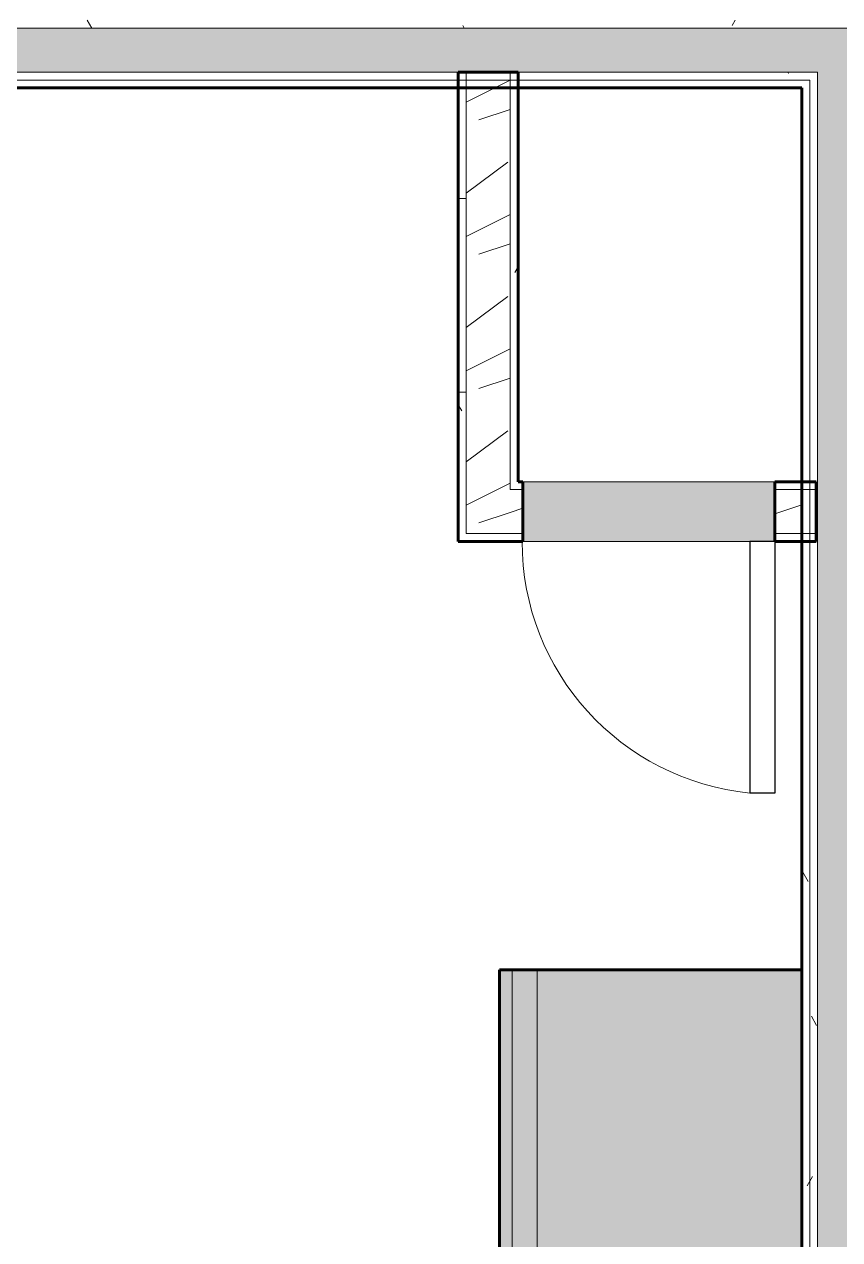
# Model space of a CAD drawing. Header units: inches. Extents: x -4061 to -1937, y 9836 to 11171.
# Drawn here: x -3403.4 to -3338.7, y 10285.4 to 10381.8 of the extents above; entities that cross this region are included whole.
import ezdxf

# ---------------------------------------------------------------- set-up
doc = ezdxf.new("R2010")
doc.units = ezdxf.units.IN
doc.header["$MEASUREMENT"] = 0
for name, color, linetype, lineweight in [('0-1', 7, 'Continuous', 5), ('0-2', 7, 'Continuous', 9), ('A-DOOR-1', 7, 'Continuous', 9), ('A-DOOR-2', 50, 'Continuous', 30), ('A-WALL', 113, 'Continuous', 18), ('A-WALL-1', 8, 'Continuous', 5), ('A-WALL-2', 250, 'Continuous', 60), ('A-WALL-3', 10, 'Continuous', 18), ('A-WALL-PATT-1', 7, 'Continuous', 9), ('A-WALL-PATT-2', 55, 'Continuous', 9), ('A-WALL-PATT-6', 111, 'Continuous', 9), ('I-WALL-2', 2, 'Continuous', 60), ('Q-CASE-1', 53, 'Continuous', 9), ('Q-CASE-2', 250, 'Continuous', 60), ('Q-CASE-3', 7, 'Continuous', 9)]:
    doc.layers.add(name, color=color, linetype=linetype, lineweight=lineweight)
pattern_1 = [(0, (0, -1152), (20.48, 5.12), [0.845, -14.515, 0.845, -14.515, -81.92]), (0, (0, -1152), (20.48, 5.12), [-30.72, 0.845, -29.875, 0.845, -14.515, -35.84]), (0, (0, -1152), (20.48, 5.12), [-76.8, 0.845, -9.395, 0.845, -24.755]), (120, (7.68, -1149.44), (-14.67405, 15.1762003), [0.845, -14.515, 0.845, -14.515, -81.92]), (120, (7.68, -1149.44), (-14.67405, 15.1762003), [-30.72, 0.845, -29.875, 0.845, -14.515, -35.84]), (120, (7.68, -1149.44), (-14.67405, 15.1762003), [-76.8, 0.845, -9.395, 0.845, -24.755]), (240, (10.24, -1139.2), (-5.80595, -20.2962003), [0.845, -14.515, 0.845, -14.515, -81.92]), (240, (10.24, -1139.2), (-5.80595, -20.2962003), [-30.72, 0.845, -29.875, 0.845, -14.515, -35.84]), (240, (10.24, -1139.2), (-5.80595, -20.2962003), [-76.8, 0.845, -9.395, 0.845, -24.755])]
pattern_2 = [(216.87, (4.265, -1141.338), (31.9871619, 21.32545714), [5.331, -47.981]), (206.565, (10.662, -1144.536), (-10.662476, -10.6620098), [11.921, -11.921]), (198.435, (10.662, -1149.868), (-21.32449365, -10.6625869), [6.744, -26.974])]
pattern_3 = [(161.57, (0.32, -1151.68), (-2.560496185, -0.000537386), [0, -18.214, 2.022, 0]), (18.43, (-0.32, -1151.68), (-2.560496185, 0.000537386), [0, -18.214, 2.022, 0]), (108.43, (0.32, -1151.68), (1.27922091, -6.400876726), [6.07, -14.166]), (71.57, (-0.32, -1151.68), (1.27922091, 6.400876726), [6.07, -14.166])]

# ---------------------------------------------------------------- blocks, each defined once
blk = doc.blocks.new('OD_CW_Base Cabinet - OD_CW_Base Cabinet-1913600-ENLARGED RCP - 1ST FLOOR PLAN - WEST')
at = {"layer": 'Q-CASE-1'}
for points in [[(56.472, 0), (0.738, 0), (0.738, -1), (59.138, -1), (59.138, 0)], [(56.472, -1), (0.738, -1), (0.738, -3), (59.138, -3), (59.138, -1)], [(0.738, -3), (0.738, -24), (59.138, -24), (59.138, -3), (56.472, -3)]]:
    blk.add_hatch(color=256, dxfattribs=at).paths.add_polyline_path(points, flags=0)
at = {"layer": 'Q-CASE-2'}
for p, q in [((0.738, -24), (0.738, 0)), ((0.738, 0), (59.138, 0)), ((59.138, 0), (59.138, -24)), ((59.138, -24), (0.738, -24))]:
    blk.add_line(p, q, dxfattribs=at)
at = {"layer": 'Q-CASE-3'}
for p, q in [((0.738, 0), (0.738, -1)), ((59.138, 0), (0.738, 0)), ((59.138, -1), (59.138, 0)), ((59.138, -1), (0.738, -1)), ((0.738, -1), (0.738, -3)), ((59.138, -1), (0.738, -1)), ((59.138, -3), (59.138, -1)), ((0.738, -3), (0.738, -24)), ((59.138, -3), (0.738, -3)), ((59.138, -24), (59.138, -3)), ((59.138, -24), (0.738, -24))]:
    blk.add_line(p, q, dxfattribs=at)
blk = doc.blocks.new('Single-Flush - CLOSET-1720256-ENLARGED RCP - 1ST FLOOR PLAN - WEST')
at = {"layer": 'A-DOOR-1'}
blk.add_arc((10, -2.375), 20.067, 180, 264.27994, dxfattribs=at)
at = {"layer": 'A-DOOR-2'}
for p, q in [((8, -2.375), (8, -22.342)), ((10, -2.375), (8, -2.375)), ((10, -2.375), (10, -22.342)), ((10, -22.342), (8, -22.342))]:
    blk.add_line(p, q, dxfattribs=at)
blk = doc.blocks.new('CTR - 1st Phase - Unit Layouts_rvt-1-ENLARGED RCP - 1ST FLOOR PLAN - WEST')
at = {"layer": 'A-WALL-1'}
blk.add_hatch(color=256, dxfattribs=at).paths.add_polyline_path([(-3343.86, 10340.789), (-3343.86, 10345.539), (-3363.86, 10345.539), (-3363.86, 10340.789), (-3350.258, 10340.789)], flags=0)
at = {"layer": 'A-WALL-PATT-1'}
h = blk.add_hatch(dxfattribs=at)
h.set_pattern_fill('FP_1', color=256, style=0, pattern_type=2)
h.set_pattern_definition(pattern_1)
h.paths.add_polyline_path([(-3368.985, 10340.789), (-3368.36, 10340.789), (-3368.36, 10376.789), (-3368.985, 10376.789), (-3368.985, 10344.914)], flags=0)
h = blk.add_hatch(dxfattribs=at)
h.set_pattern_fill('FP_1', color=256, style=0, pattern_type=2)
h.set_pattern_definition(pattern_1)
h.paths.add_polyline_path([(-3364.235, 10344.914), (-3364.235, 10376.789), (-3364.86, 10376.789), (-3364.86, 10344.914)], flags=0)
at = {"layer": 'A-WALL-PATT-2'}
h = blk.add_hatch(dxfattribs=at)
h.set_pattern_fill('FP_2', color=256, style=0, pattern_type=2)
h.set_pattern_definition(pattern_2)
h.paths.add_polyline_path([(-3364.86, 10341.414), (-3364.86, 10378.039), (-3368.36, 10378.039), (-3368.36, 10341.414)], flags=0)
h = blk.add_hatch(dxfattribs=at)
h.set_pattern_fill('FP_2', color=256, style=0, pattern_type=2)
h.set_pattern_definition(pattern_2)
h.paths.add_polyline_path([(-3364.86, 10341.414), (-3363.86, 10341.414), (-3363.86, 10344.914), (-3364.86, 10344.914)], flags=0)
h.paths.add_polyline_path([(-3341.724, 10341.414), (-3341.724, 10344.914), (-3343.86, 10344.914), (-3343.86, 10341.414)], flags=0)
at = {"layer": 'A-WALL-2'}
for p, q in [((-3368.985, 10340.789), (-3368.985, 10378.039)), ((-3368.985, 10378.039), (-3364.235, 10378.039)), ((-3364.235, 10378.039), (-3364.235, 10345.539)), ((-3364.235, 10345.539), (-3363.86, 10345.539)), ((-3363.86, 10345.539), (-3363.86, 10340.789)), ((-3343.86, 10345.539), (-3340.599, 10345.539)), ((-3343.86, 10340.789), (-3343.86, 10345.539)), ((-3340.599, 10345.539), (-3340.599, 10340.789)), ((-3368.36, 10340.789), (-3368.985, 10340.789)), ((-3364.235, 10340.789), (-3368.36, 10340.789)), ((-3363.86, 10340.789), (-3364.235, 10340.789)), ((-3340.599, 10340.789), (-3343.86, 10340.789))]:
    blk.add_line(p, q, dxfattribs=at)
at = {"layer": 'A-WALL-3'}
for p, q in [((-3368.36, 10378.039), (-3368.36, 10341.414)), ((-3364.86, 10378.039), (-3364.86, 10344.914)), ((-3364.86, 10344.914), (-3364.235, 10344.914)), ((-3363.86, 10344.914), (-3364.235, 10344.914)), ((-3343.86, 10345.539), (-3363.86, 10345.539)), ((-3340.599, 10344.914), (-3343.86, 10344.914)), ((-3368.36, 10341.414), (-3364.86, 10341.414)), ((-3364.86, 10341.414), (-3364.235, 10341.414)), ((-3363.86, 10341.414), (-3364.235, 10341.414)), ((-3340.599, 10341.414), (-3343.86, 10341.414)), ((-3363.86, 10340.789), (-3343.86, 10340.789))]:
    blk.add_line(p, q, dxfattribs=at)
at = {"layer": '0-2'}
blk.add_blockref('Single-Flush - CLOSET-1720256-ENLARGED RCP - 1ST FLOOR PLAN - WEST', (-3353.86, 10343.164), dxfattribs=at)
at = {"layer": '0-2', "rotation": 90.00000000002991}
blk.add_blockref('OD_CW_Base Cabinet - OD_CW_Base Cabinet-1913600-ENLARGED RCP - 1ST FLOOR PLAN - WEST', (-3365.724, 10247.652), dxfattribs=at)

msp = doc.modelspace()

# ---------------------------------------------------------------- hatches: boundary and pattern name
at = {"layer": 'A-WALL-PATT-6'}
h = msp.add_hatch(dxfattribs=at)
h.set_pattern_fill('FP_1', color=256, style=0, pattern_type=2)
h.set_pattern_definition(pattern_1)
h.paths.add_polyline_path([(-3319.6, 10381.539), (-3201.949, 10381.539), (-3201.949, 10382.164), (-3417.274, 10382.164), (-3417.274, 10381.539), (-3336.974, 10381.539)], flags=0)
h = msp.add_hatch(dxfattribs=at)
h.set_pattern_fill('FP_10', color=256, style=0, pattern_type=2)
h.set_pattern_definition(pattern_3)
h.paths.add_polyline_path([(-3319.6, 10378.039), (-3202.574, 10378.039), (-3202.574, 10381.539), (-3413.774, 10381.539), (-3413.774, 10378.039), (-3336.974, 10378.039)], flags=0)
h = msp.add_hatch(dxfattribs=at)
h.set_pattern_fill('FP_1', color=256, style=0, pattern_type=2)
h.set_pattern_definition(pattern_1)
h.paths.add_polyline_path([(-3341.724, 10377.414), (-3340.474, 10377.414), (-3340.474, 10378.039), (-3364.86, 10378.039), (-3364.86, 10377.414), (-3350.258, 10377.414)], flags=0)
h.paths.add_polyline_path([(-3412.524, 10377.414), (-3409.11, 10377.414), (-3409.11, 10378.039), (-3413.149, 10378.039), (-3413.149, 10377.414)], flags=0)
h.paths.add_polyline_path([(-3207.324, 10377.414), (-3206.699, 10377.414), (-3206.699, 10378.039), (-3336.974, 10378.039), (-3336.974, 10377.414), (-3212.297, 10377.414)], flags=0)
h.paths.add_polyline_path([(-3405.61, 10377.414), (-3368.36, 10377.414), (-3368.36, 10378.039), (-3405.61, 10378.039), (-3405.61, 10377.979)], flags=0)
h = msp.add_hatch(dxfattribs=at)
h.set_pattern_fill('FP_10', color=256, style=0, pattern_type=2)
h.set_pattern_definition(pattern_3)
h.paths.add_polyline_path([(-3340.474, 10018.089), (-3336.974, 10018.089), (-3336.974, 10378.039), (-3340.474, 10378.039), (-3340.474, 10021.506)], flags=0)
h = msp.add_hatch(dxfattribs=at)
h.set_pattern_fill('FP_1', color=256, style=0, pattern_type=2)
h.set_pattern_definition(pattern_1)
h.paths.add_polyline_path([(-3341.724, 10376.789), (-3341.099, 10376.789), (-3341.1, 10377.414), (-3364.86, 10377.414), (-3364.86, 10376.789), (-3350.258, 10376.789)], flags=0)
h.paths.add_polyline_path([(-3409.11, 10376.789), (-3409.11, 10377.414), (-3412.524, 10377.414), (-3412.524, 10376.789), (-3411.574, 10376.789)], flags=0)
h.paths.add_polyline_path([(-3405.61, 10376.789), (-3368.36, 10376.789), (-3368.36, 10377.414), (-3405.61, 10377.414), (-3405.61, 10377.353)], flags=0)
h.paths.add_polyline_path([(-3207.324, 10376.789), (-3206.699, 10377.414), (-3336.349, 10377.414), (-3336.349, 10376.789), (-3265.724, 10376.789), (-3265.724, 10376.914), (-3207.324, 10376.914)], flags=0)
h = msp.add_hatch(dxfattribs=at)
h.set_pattern_fill('FP_1', color=256, style=0, pattern_type=2)
h.set_pattern_definition(pattern_1)
h.paths.add_polyline_path([(-3341.099, 10018.089), (-3341.099, 10376.789), (-3341.724, 10376.789), (-3341.724, 10018.089)], flags=0)
h = msp.add_hatch(dxfattribs=at)
h.set_pattern_fill('FP_1', color=256, style=0, pattern_type=2)
h.set_pattern_definition(pattern_1)
h.paths.add_polyline_path([(-3340.474, 10018.089), (-3340.474, 10377.414), (-3341.099, 10377.414), (-3341.099, 10018.089)], flags=0)

# ---------------------------------------------------------------- linework, layer by layer
at = {"layer": 'A-WALL'}
for p, q in [((-3202.574, 10381.539), (-3417.274, 10381.539)), ((-3340.474, 10378.039), (-3413.774, 10378.039)), ((-3340.474, 10378.039), (-3340.474, 10018.089)), ((-3341.099, 10377.414), (-3413.149, 10377.414)), ((-3341.099, 10377.414), (-3341.099, 10018.089))]:
    msp.add_line(p, q, dxfattribs=at)
at = {"layer": 'I-WALL-2'}
for p, q in [((-3341.724, 10376.789), (-3412.524, 10376.789)), ((-3341.724, 10306.789), (-3341.724, 10376.789))]:
    msp.add_line(p, q, dxfattribs=at)

# ---------------------------------------------------------------- block references
at = {"layer": '0-1'}
msp.add_blockref('CTR - 1st Phase - Unit Layouts_rvt-1-ENLARGED RCP - 1ST FLOOR PLAN - WEST', (0, 0), dxfattribs=at)

doc.saveas('drawing.dxf')
